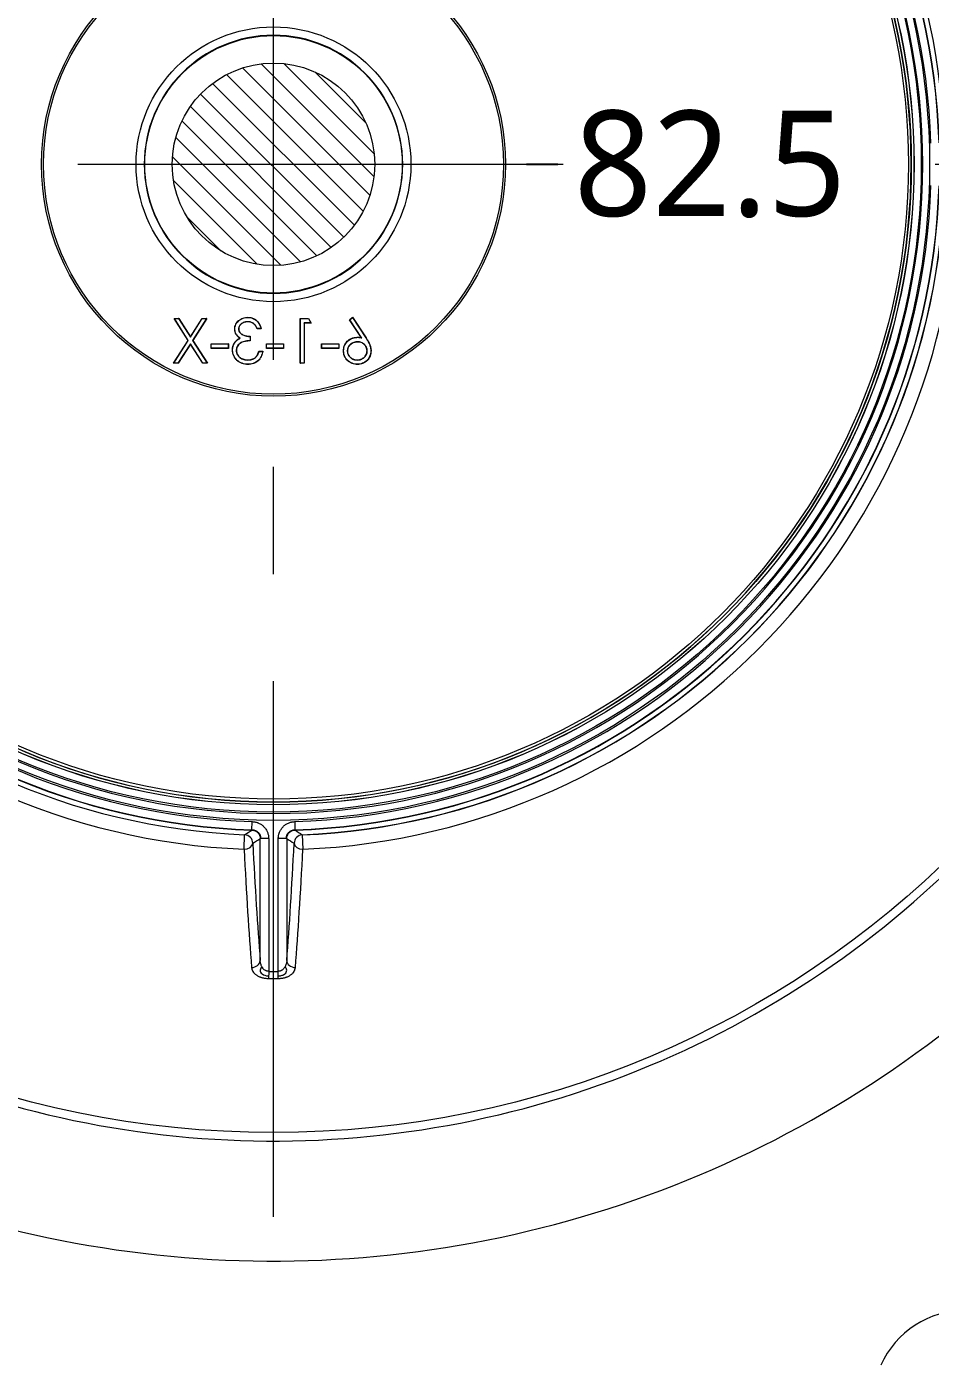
# Model space of a CAD drawing. Header units: millimetres. Extents: x 2234 to 3061, y 2092 to 2676.
# Drawn here: x 2720.1 to 2773.6, y 2404.3 to 2483.7 of the extents above; entities that cross this region are included whole.
import ezdxf

# ---------------------------------------------------------------- set-up
doc = ezdxf.new("R2010")
doc.units = ezdxf.units.MM
doc.linetypes.add('CENTER', pattern=[50.8, 31.75, -6.35, 6.35, -6.35])
for name, color, linetype, true_color in [('1', 7, 'Continuous', 0xffffff), ('20', 7, 'Continuous', 0xffffff), ('21', 7, 'Continuous', 0xffffff)]:
    doc.layers.add(name, color=color, linetype=linetype, true_color=true_color)
doc.layers.add('dim', color=82, linetype='Continuous', lineweight=9)
doc.layers.add('insert', color=85, linetype='Continuous', lineweight=20)
doc.styles.add('Capful-A', font='')
doc.styles.get('Capful-A').set_extended_font_data('Microsoft YaHei')
doc.dimstyles.new('Capful-A-2.5', dxfattribs={"dimscale": 2.5, "dimtxt": 2.5, "dimasz": 2.5, "dimexe": 1.5, "dimexo": 1, "dimgap": 1.5, "dimtad": 0, "dimdsep": 46, "dimtxsty": 'Capful-A', "dimcen": 0, "dimclrt": 2, "dimazin": 2, "dimtfac": 1, "dimtmove": 0, "dimatfit": 3, "dimfxl": 0, "dimtolj": 1, "dimtzin": 0, "dimarcsym": 0})

# ---------------------------------------------------------------- blocks, each defined once
blk = doc.blocks.new('insert_cir_12')
at = {"layer": 'insert'}
h = blk.add_hatch(dxfattribs=at)
h.set_pattern_fill('_ANSI31', color=123, scale=0.3, angle=90)
h.set_pattern_definition([(135, (-98, 77.5), (-0.673519, -0.673519), [])])
h.paths.add_polyline_path([(-6, 0, 1), (6, 0, 1)])
at = {"layer": 'insert', "color": 1, "linetype": 'CENTER', "ltscale": 0.24}
for p, q in [((0, -6.6), (0, 6.6)), ((-6.6, 0), (6.6, 0))]:
    blk.add_line(p, q, dxfattribs=at)
at = {"layer": 'insert'}
blk.add_circle((0, 0), 6, dxfattribs=at)
blk = doc.blocks.new('*D45')
at = {"layer": 'Defpoints', "color": 0, "transparency": 16777216}
for p in [(2734.695, 2492.814), (2734.695, 2489.132), (2636.695, 2393.007)]:
    blk.add_point(p, dxfattribs=at)
at = {"layer": 'dim', "color": 0, "lineweight": -2, "transparency": 16777216}
blk.add_line((2734.695, 2490.382), (2734.695, 2492.814), dxfattribs=at)
at = {"layer": 'dim', "color": 2, "transparency": 16777216, "insert": (2734.695, 2498.51), "char_height": 6.25, "attachment_point": 5, "rotation": 90, "style": 'Capful-A', "bg_fill": 3, "box_fill_scale": 1.1, "bg_fill_color": 256, "bg_fill_true_color": 13158600, "bg_fill_transparency": 0}
blk.add_mtext('\\A1;98', dxfattribs=at)
blk = doc.blocks.new('*D46')
at = {"layer": 'Defpoints', "color": 0, "transparency": 16777216}
for p in [(2748.441, 2475.507), (2636.695, 2393.007)]:
    blk.add_point(p, dxfattribs=at)
at = {"layer": 'dim', "color": 0, "lineweight": -2, "transparency": 16777216}
blk.add_line((2749.69, 2475.507), (2751.545, 2475.507), dxfattribs=at)
at = {"layer": 'dim', "color": 2, "transparency": 16777216, "insert": (2760.564, 2475.507), "char_height": 6.25, "attachment_point": 5, "style": 'Capful-A', "bg_fill": 3, "box_fill_scale": 1.1, "bg_fill_color": 256, "bg_fill_true_color": 13158600, "bg_fill_transparency": 0}
blk.add_mtext('\\A1;82.5', dxfattribs=at)
at = {"layer": 'Defpoints', "color": 0, "transparency": 16777216}
blk.add_point((2751.545, 2475.507), dxfattribs=at)

msp = doc.modelspace()

# ---------------------------------------------------------------- linework, layer by layer
at = {"layer": '1', "color": 1, "linetype": 'CENTER', "lineweight": 18}
for p, q in [((2734.695, 2413.124), (2734.695, 2537.891)), ((2672.312, 2475.507), (2797.079, 2475.507))]:
    msp.add_line(p, q, dxfattribs=at)
at = {"layer": '1', "color": 2, "linetype": 'Continuous', "lineweight": 18}
msp.add_circle((2734.695, 2475.507), 6, dxfattribs=at)
at = {"layer": '20', "color": 7, "linetype": 'Continuous', "lineweight": 18}
for centre, radius, start, end in [((2734.695, 2475.507), 65, 240.77582, 333.29126), ((2775.716, 2402.1), 5.5, 90, 156.0381)]:
    msp.add_arc(centre, radius, start, end, dxfattribs=at)
at = {"layer": '21', "color": 7, "linetype": 'Continuous', "lineweight": 18}
for p, q in [((2728.802, 2466.373), (2728.822, 2466.363)), ((2729.636, 2465.071), (2728.802, 2466.373)), ((2728.802, 2466.373), (2729.078, 2466.373)), ((2728.822, 2466.363), (2729.072, 2466.363)), ((2729.649, 2465.071), (2728.822, 2466.363)), ((2729.078, 2466.373), (2729.072, 2466.363)), ((2729.072, 2466.363), (2729.774, 2465.266)), ((2729.078, 2466.373), (2729.774, 2465.286)), ((2729.774, 2465.286), (2730.47, 2466.373)), ((2729.774, 2465.266), (2730.476, 2466.363)), ((2730.726, 2466.363), (2729.899, 2465.071)), ((2730.746, 2466.373), (2729.911, 2465.071)), ((2730.47, 2466.373), (2730.476, 2466.363)), ((2730.47, 2466.373), (2730.746, 2466.373)), ((2730.476, 2466.363), (2730.726, 2466.363)), ((2730.746, 2466.373), (2730.726, 2466.363)), ((2733.176, 2466.442), (2733.176, 2466.431)), ((2736.285, 2466.373), (2736.296, 2466.363)), ((2736.285, 2463.714), (2736.285, 2466.373)), ((2736.285, 2466.373), (2736.777, 2466.373)), ((2736.296, 2466.363), (2736.771, 2466.363)), ((2736.296, 2463.725), (2736.296, 2466.363)), ((2736.777, 2466.373), (2736.771, 2466.363)), ((2736.771, 2466.363), (2736.915, 2466.111)), ((2736.777, 2466.373), (2736.933, 2466.101)), ((2739.204, 2466.297), (2739.388, 2466.442)), ((2739.204, 2466.297), (2739.218, 2466.295)), ((2739.906, 2465.223), (2739.204, 2466.297)), ((2739.218, 2466.295), (2739.385, 2466.426)), ((2739.928, 2465.209), (2739.218, 2466.295)), ((2739.388, 2466.442), (2739.385, 2466.426)), ((2739.385, 2466.426), (2740.172, 2465.222)), ((2739.388, 2466.442), (2740.181, 2465.228)), ((2732.399, 2465.751), (2732.409, 2465.751)), ((2732.638, 2465.752), (2732.627, 2465.752)), ((2733.172, 2466.169), (2733.172, 2466.179)), ((2733.728, 2465.76), (2733.735, 2465.77)), ((2733.967, 2465.76), (2733.728, 2465.76)), ((2733.954, 2465.77), (2733.735, 2465.77)), ((2733.967, 2465.76), (2733.954, 2465.77)), ((2736.915, 2466.111), (2736.513, 2466.111)), ((2736.524, 2466.101), (2736.513, 2466.111)), ((2736.513, 2466.111), (2736.513, 2463.725)), ((2736.933, 2466.101), (2736.524, 2466.101)), ((2736.524, 2466.101), (2736.524, 2463.714)), ((2736.933, 2466.101), (2736.915, 2466.111)), ((2728.768, 2463.714), (2729.636, 2465.071)), ((2728.788, 2463.725), (2729.649, 2465.071)), ((2729.774, 2464.875), (2729.038, 2463.725)), ((2729.774, 2464.855), (2729.044, 2463.714)), ((2729.636, 2465.071), (2729.649, 2465.071)), ((2729.774, 2465.286), (2729.774, 2465.266)), ((2730.51, 2463.725), (2729.774, 2464.875)), ((2729.774, 2464.855), (2729.774, 2464.875)), ((2730.504, 2463.714), (2729.774, 2464.855)), ((2729.911, 2465.071), (2729.899, 2465.071)), ((2729.899, 2465.071), (2730.76, 2463.725)), ((2729.911, 2465.071), (2730.78, 2463.714)), ((2731.001, 2464.873), (2731.012, 2464.863)), ((2731.001, 2464.601), (2731.001, 2464.873)), ((2731.001, 2464.873), (2732.024, 2464.873)), ((2731.012, 2464.611), (2731.012, 2464.863)), ((2731.012, 2464.863), (2732.013, 2464.863)), ((2732.024, 2464.873), (2732.013, 2464.863)), ((2732.013, 2464.863), (2732.013, 2464.611)), ((2732.024, 2464.873), (2732.024, 2464.601)), ((2732.709, 2465.204), (2732.73, 2465.202)), ((2733.319, 2465.317), (2733.309, 2465.306)), ((2733.309, 2465.306), (2733.309, 2465.054)), ((2733.319, 2465.044), (2733.309, 2465.054)), ((2733.319, 2465.317), (2733.319, 2465.044)), ((2734.274, 2464.873), (2734.284, 2464.863)), ((2734.274, 2464.601), (2734.274, 2464.873)), ((2734.274, 2464.873), (2735.297, 2464.873)), ((2734.284, 2464.611), (2734.284, 2464.863)), ((2734.284, 2464.863), (2735.286, 2464.863)), ((2735.297, 2464.873), (2735.286, 2464.863)), ((2735.286, 2464.863), (2735.286, 2464.611)), ((2735.297, 2464.873), (2735.297, 2464.601)), ((2737.547, 2464.873), (2737.557, 2464.863)), ((2737.547, 2464.601), (2737.547, 2464.873)), ((2737.547, 2464.873), (2738.569, 2464.873)), ((2737.557, 2464.863), (2738.559, 2464.863)), ((2737.557, 2464.611), (2737.557, 2464.863)), ((2738.569, 2464.873), (2738.559, 2464.863)), ((2738.559, 2464.863), (2738.559, 2464.611)), ((2738.569, 2464.873), (2738.569, 2464.601)), ((2739.681, 2464.976), (2739.681, 2464.986)), ((2740.181, 2465.228), (2740.172, 2465.222)), ((2731.001, 2464.601), (2731.012, 2464.611)), ((2732.024, 2464.601), (2731.001, 2464.601)), ((2732.013, 2464.611), (2731.012, 2464.611)), ((2732.024, 2464.601), (2732.013, 2464.611)), ((2732.501, 2464.481), (2732.491, 2464.482)), ((2733.178, 2463.919), (2733.178, 2463.908)), ((2733.622, 2464.063), (2733.629, 2464.055)), ((2733.831, 2464.43), (2733.839, 2464.42)), ((2733.831, 2464.43), (2734.069, 2464.43)), ((2733.839, 2464.42), (2734.057, 2464.42)), ((2734.069, 2464.43), (2734.057, 2464.42)), ((2734.274, 2464.601), (2734.284, 2464.611)), ((2735.297, 2464.601), (2734.274, 2464.601)), ((2735.286, 2464.611), (2734.284, 2464.611)), ((2735.297, 2464.601), (2735.286, 2464.611)), ((2737.547, 2464.601), (2737.557, 2464.611)), ((2738.569, 2464.601), (2737.547, 2464.601)), ((2738.559, 2464.611), (2737.557, 2464.611)), ((2738.569, 2464.601), (2738.559, 2464.611)), ((2738.842, 2464.461), (2738.853, 2464.461)), ((2739.081, 2464.446), (2739.07, 2464.446)), ((2739.66, 2463.919), (2739.66, 2463.908)), ((2740.24, 2464.446), (2740.25, 2464.446)), ((2740.478, 2464.456), (2740.468, 2464.456)), ((2728.768, 2463.714), (2728.788, 2463.725)), ((2729.044, 2463.714), (2728.768, 2463.714)), ((2729.038, 2463.725), (2728.788, 2463.725)), ((2729.044, 2463.714), (2729.038, 2463.725)), ((2730.504, 2463.714), (2730.51, 2463.725)), ((2730.78, 2463.714), (2730.504, 2463.714)), ((2730.76, 2463.725), (2730.51, 2463.725)), ((2730.78, 2463.714), (2730.76, 2463.725)), ((2733.183, 2463.646), (2733.183, 2463.657)), ((2736.285, 2463.714), (2736.296, 2463.725)), ((2736.524, 2463.714), (2736.285, 2463.714)), ((2736.513, 2463.725), (2736.296, 2463.725)), ((2736.524, 2463.714), (2736.513, 2463.725)), ((2739.673, 2463.646), (2739.673, 2463.657)), ((2733.422, 2436.049), (2733.439, 2436.551)), ((2735.952, 2436.551), (2735.968, 2436.049)), ((2732.95, 2434.915), (2732.987, 2435.772)), ((2734.411, 2435.548), (2733.909, 2435.548)), ((2733.909, 2428.321), (2733.909, 2435.548)), ((2734.411, 2435.548), (2734.411, 2427.678)), ((2735.482, 2435.548), (2734.98, 2435.548)), ((2734.98, 2427.678), (2734.98, 2435.548)), ((2735.482, 2435.548), (2735.482, 2428.321)), ((2736.404, 2435.772), (2736.441, 2434.915)), ((2734.411, 2427.678), (2734.408, 2427.255)), ((2734.982, 2427.255), (2734.98, 2427.678))]:
    msp.add_line(p, q, dxfattribs=at)
for radius in [57.383, 57.383, 38.88, 38.389, 37.96, 37.955, 37.954, 37.795, 37.623, 13.746, 13.746, 13.625, 8.142, 7.64, 7.629]:
    msp.add_circle((2734.695, 2475.507), radius, dxfattribs=at)
for radius, start, end in [(40.63, 92.4619, 177.5381), (40.63, 2.4619, 87.5381), (39.772, 92.4619, 177.5381), (39.478, 91.84776, 178.15224), (39.461, 91.84776, 178.15224), (39.478, 1.84776, 88.15224), (39.461, 1.84776, 88.15224), (39.772, 2.4619, 87.5381), (38.976, 91.84776, 178.15224), (38.476, 0, 359.99437), (38.976, 1.84776, 88.15224), (37.789, 180, 179.99437), (7.649, 0.00563, 0), (39.478, 181.84776, 268.15224), (39.461, 181.84776, 268.15224), (38.976, 181.84776, 268.15224), (38.976, 271.84776, 358.15224), (39.461, 271.84776, 358.15224), (39.478, 271.84776, 358.15224), (40.63, 182.4619, 267.5381), (39.772, 182.4619, 267.5381), (39.772, 272.4619, 357.5381), (39.784, 272.4619, 357.5381), (40.63, 272.4619, 357.5381), (57.886, 241.31161, 339.24985), (65, 240.77582, 333.29126), (47.83, 269.6591, 270.3409), (48.253, 269.6591, 270.3409), (48.253, 269.6591, 270.3409)]:
    msp.add_arc((2734.695, 2475.507), radius, start, end, dxfattribs=at)
for centre, major_axis, ratio, start_param, end_param in [((2739.618, 2463.598), (0.161, 1.642), 0.998625, 6.204989, 6.372999), ((2739.617, 2463.588), (0.161, 1.642), 0.998625, 6.190901, 6.372372), ((2739.686, 2464.291), (-1.462, 1.205), 0.465259, 4.922963, 4.937342), ((2732.965, 2435.27), (0.266, -0.426), 0.998098, 1.013808, 2.539893), ((2688.313, 2475.507), (-70.362, 0), 0.745659, 2.267565, 2.27578), ((2781.078, 2475.508), (70.363, 0.001), 0.74566, 4.007392, 4.015607), ((2736.425, 2435.27), (0.266, 0.426), 0.998098, 0.6017, 2.127785), ((2732.965, 2435.27), (0.502, 0.026), 0.706413, 4.644968, 6.209176), ((2735.073, 2475.507), (0, -57.384), 0.052336, 5.498176, 5.69069), ((2735.571, 2475.507), (0, 56.882), 0.052336, 2.356584, 2.549097), ((2733.819, 2475.507), (0, -56.882), 0.052336, 0.592496, 0.785009), ((2736.425, 2435.27), (0.502, -0.026), 0.706413, 3.215602, 4.77981), ((2734.318, 2475.507), (0, 57.384), 0.052336, 3.734088, 3.926602), ((2733.407, 2428.321), (0.501, 0.039), 0.828413, 4.625403, 6.189611), ((2735.983, 2428.321), (0.501, -0.039), 0.828413, 3.235167, 4.799375)]:
    msp.add_ellipse(centre, major_axis=major_axis, ratio=ratio, start_param=start_param, end_param=end_param, dxfattribs=at)
for points, knots in [([(2732.399, 2465.751), (2732.401, 2465.799), (2732.404, 2465.847), (2732.427, 2465.94), (2732.444, 2465.986), (2732.508, 2466.115), (2732.569, 2466.192), (2732.716, 2466.316), (2732.802, 2466.362), (2732.938, 2466.41), (2732.985, 2466.422), (2733.079, 2466.438), (2733.128, 2466.44), (2733.176, 2466.442)], [0, 0, 0, 0, 0.125, 0.125, 0.25, 0.25, 0.5, 0.5, 0.75, 0.75, 0.875, 0.875, 1, 1, 1, 1]), ([(2732.409, 2465.751), (2732.412, 2465.799), (2732.415, 2465.845), (2732.437, 2465.937), (2732.454, 2465.982), (2732.517, 2466.109), (2732.577, 2466.185), (2732.722, 2466.307), (2732.807, 2466.353), (2732.941, 2466.4), (2732.987, 2466.412), (2733.08, 2466.428), (2733.128, 2466.43), (2733.176, 2466.431)], [0, 0, 0, 0, 0.12473, 0.12473, 0.249801, 0.249801, 0.499941, 0.499941, 0.750082, 0.750082, 0.875152, 0.875152, 1, 1, 1, 1]), ([(2733.176, 2466.442), (2733.223, 2466.441), (2733.271, 2466.438), (2733.341, 2466.426), (2733.365, 2466.421), (2733.411, 2466.409), (2733.434, 2466.402), (2733.501, 2466.378), (2733.543, 2466.357), (2733.594, 2466.326), (2733.604, 2466.32), (2733.624, 2466.307), (2733.634, 2466.3), (2733.662, 2466.279), (2733.681, 2466.264), (2733.734, 2466.217), (2733.766, 2466.182), (2733.802, 2466.134), (2733.809, 2466.125), (2733.823, 2466.105), (2733.83, 2466.095), (2733.849, 2466.065), (2733.861, 2466.045), (2733.894, 2465.983), (2733.912, 2465.94), (2733.944, 2465.852), (2733.956, 2465.806), (2733.967, 2465.76)], [0, 0, 0, 0, 0.125, 0.125, 0.1875, 0.1875, 0.25, 0.25, 0.375, 0.375, 0.40625, 0.40625, 0.4375, 0.4375, 0.5, 0.5, 0.625, 0.625, 0.65625, 0.65625, 0.6875, 0.6875, 0.75, 0.75, 0.875, 0.875, 1, 1, 1, 1]), ([(2733.176, 2466.431), (2733.223, 2466.43), (2733.269, 2466.428), (2733.361, 2466.412), (2733.407, 2466.401), (2733.539, 2466.353), (2733.62, 2466.303), (2733.76, 2466.18), (2733.817, 2466.104), (2733.883, 2465.98), (2733.902, 2465.937), (2733.932, 2465.853), (2733.943, 2465.812), (2733.954, 2465.77)], [0, 0, 0, 0, 0.126289, 0.126289, 0.252807, 0.252807, 0.505842, 0.505842, 0.758878, 0.758878, 0.885396, 0.885396, 1, 1, 1, 1]), ([(2732.709, 2465.204), (2732.664, 2465.235), (2732.62, 2465.267), (2732.542, 2465.345), (2732.508, 2465.388), (2732.452, 2465.483), (2732.432, 2465.534), (2732.411, 2465.614), (2732.406, 2465.641), (2732.401, 2465.696), (2732.4, 2465.723), (2732.399, 2465.751)], [0, 0, 0, 0, 0.25, 0.25, 0.5, 0.5, 0.75, 0.75, 0.875, 0.875, 1, 1, 1, 1]), ([(2732.73, 2465.202), (2732.725, 2465.206), (2732.72, 2465.209), (2732.67, 2465.243), (2732.627, 2465.275), (2732.55, 2465.352), (2732.516, 2465.394), (2732.462, 2465.487), (2732.441, 2465.538), (2732.422, 2465.616), (2732.417, 2465.643), (2732.411, 2465.696), (2732.41, 2465.723), (2732.409, 2465.751)], [0, 0, 0, 0, 0.026815, 0.026815, 0.270257, 0.270257, 0.513699, 0.513699, 0.75714, 0.75714, 0.878861, 0.878861, 1, 1, 1, 1]), ([(2733.172, 2466.179), (2733.172, 2466.179), (2733.172, 2466.179), (2733.141, 2466.179), (2733.109, 2466.178), (2733.046, 2466.17), (2733.014, 2466.164), (2732.922, 2466.139), (2732.862, 2466.112), (2732.759, 2466.037), (2732.712, 2465.992), (2732.661, 2465.909), (2732.649, 2465.879), (2732.636, 2465.832), (2732.632, 2465.816), (2732.628, 2465.784), (2732.627, 2465.768), (2732.627, 2465.752), (2732.627, 2465.752), (2732.627, 2465.752)], [0, 0, 0, 0, 0.000407, 0.000407, 0.125291, 0.125291, 0.250176, 0.250176, 0.499946, 0.499946, 0.749716, 0.749716, 0.874601, 0.874601, 0.937043, 0.937043, 0.999485, 0.999485, 1, 1, 1, 1]), ([(2732.627, 2465.752), (2732.627, 2465.752), (2732.627, 2465.751), (2732.628, 2465.733), (2732.629, 2465.714), (2732.635, 2465.675), (2732.64, 2465.657), (2732.659, 2465.602), (2732.678, 2465.568), (2732.747, 2465.476), (2732.812, 2465.432), (2732.949, 2465.366), (2733.021, 2465.342), (2733.132, 2465.321), (2733.169, 2465.315), (2733.241, 2465.308), (2733.275, 2465.307), (2733.309, 2465.306)], [0, 0, 0, 0, 0.000436, 0.000436, 0.063639, 0.063639, 0.126843, 0.126843, 0.25325, 0.25325, 0.506065, 0.506065, 0.758879, 0.758879, 0.885286, 0.885286, 1, 1, 1, 1]), ([(2733.172, 2466.169), (2733.141, 2466.168), (2733.11, 2466.167), (2733.047, 2466.159), (2733.016, 2466.154), (2732.926, 2466.129), (2732.867, 2466.103), (2732.766, 2466.029), (2732.72, 2465.984), (2732.671, 2465.904), (2732.659, 2465.875), (2732.646, 2465.83), (2732.642, 2465.814), (2732.638, 2465.783), (2732.638, 2465.768), (2732.638, 2465.752)], [0, 0, 0, 0, 0.125, 0.125, 0.25, 0.25, 0.5, 0.5, 0.75, 0.75, 0.875, 0.875, 0.9375, 0.9375, 1, 1, 1, 1]), ([(2732.638, 2465.752), (2732.639, 2465.733), (2732.639, 2465.714), (2732.645, 2465.678), (2732.65, 2465.659), (2732.668, 2465.607), (2732.687, 2465.574), (2732.754, 2465.484), (2732.818, 2465.441), (2732.952, 2465.376), (2733.024, 2465.353), (2733.134, 2465.331), (2733.171, 2465.325), (2733.245, 2465.318), (2733.282, 2465.317), (2733.319, 2465.317)], [0, 0, 0, 0, 0.0625, 0.0625, 0.125, 0.125, 0.25, 0.25, 0.5, 0.5, 0.75, 0.75, 0.875, 0.875, 1, 1, 1, 1]), ([(2733.735, 2465.77), (2733.711, 2465.825), (2733.685, 2465.879), (2733.633, 2465.955), (2733.615, 2465.98), (2733.573, 2466.027), (2733.55, 2466.049), (2733.476, 2466.107), (2733.418, 2466.135), (2733.328, 2466.162), (2733.297, 2466.169), (2733.235, 2466.177), (2733.204, 2466.178), (2733.173, 2466.179), (2733.173, 2466.179), (2733.172, 2466.179)], [0, 0, 0, 0, 0.242875, 0.242875, 0.368993, 0.368993, 0.495111, 0.495111, 0.747347, 0.747347, 0.873465, 0.873465, 0.999583, 0.999583, 1, 1, 1, 1]), ([(2733.728, 2465.76), (2733.704, 2465.816), (2733.677, 2465.872), (2733.625, 2465.948), (2733.607, 2465.974), (2733.566, 2466.019), (2733.543, 2466.041), (2733.47, 2466.098), (2733.414, 2466.125), (2733.325, 2466.152), (2733.295, 2466.159), (2733.234, 2466.167), (2733.203, 2466.168), (2733.172, 2466.169)], [0, 0, 0, 0, 0.25, 0.25, 0.375, 0.375, 0.5, 0.5, 0.75, 0.75, 0.875, 0.875, 1, 1, 1, 1]), ([(2732.264, 2464.479), (2732.261, 2464.525), (2732.264, 2464.571), (2732.273, 2464.639), (2732.277, 2464.661), (2732.285, 2464.694), (2732.287, 2464.706), (2732.294, 2464.728), (2732.297, 2464.739), (2732.315, 2464.793), (2732.333, 2464.835), (2732.366, 2464.895), (2732.378, 2464.915), (2732.403, 2464.953), (2732.417, 2464.972), (2732.432, 2464.99)], [0, 0, 0, 0, 0.25, 0.25, 0.375, 0.375, 0.4375, 0.4375, 0.5, 0.5, 0.75, 0.75, 0.875, 0.875, 1, 1, 1, 1]), ([(2732.275, 2464.469), (2732.272, 2464.516), (2732.274, 2464.562), (2732.283, 2464.631), (2732.287, 2464.654), (2732.295, 2464.688), (2732.297, 2464.699), (2732.304, 2464.722), (2732.307, 2464.733), (2732.325, 2464.788), (2732.343, 2464.831), (2732.377, 2464.892), (2732.389, 2464.912), (2732.415, 2464.95), (2732.429, 2464.969), (2732.443, 2464.987)], [0, 0, 0, 0, 0.25, 0.25, 0.375, 0.375, 0.4375, 0.4375, 0.5, 0.5, 0.75, 0.75, 0.875, 0.875, 1, 1, 1, 1]), ([(2732.432, 2464.99), (2732.448, 2465.009), (2732.464, 2465.029), (2732.503, 2465.069), (2732.526, 2465.09), (2732.575, 2465.128), (2732.6, 2465.146), (2732.654, 2465.177), (2732.682, 2465.19), (2732.709, 2465.204)], [0, 0, 0, 0, 0.215344, 0.215344, 0.476896, 0.476896, 0.738448, 0.738448, 1, 1, 1, 1]), ([(2732.432, 2464.99), (2732.432, 2464.989), (2732.433, 2464.989), (2732.435, 2464.989), (2732.436, 2464.989), (2732.439, 2464.988), (2732.44, 2464.988), (2732.442, 2464.988), (2732.442, 2464.987), (2732.443, 2464.987), (2732.443, 2464.987), (2732.443, 2464.987)], [0, 0, 0, 0, 0.186779, 0.186779, 0.501647, 0.501647, 0.816524, 0.816524, 0.973967, 0.973967, 1, 1, 1, 1]), ([(2732.443, 2464.987), (2732.458, 2465.005), (2732.473, 2465.023), (2732.51, 2465.062), (2732.533, 2465.082), (2732.581, 2465.12), (2732.606, 2465.137), (2732.659, 2465.167), (2732.686, 2465.181), (2732.72, 2465.197), (2732.725, 2465.199), (2732.73, 2465.202)], [0, 0, 0, 0, 0.192488, 0.192488, 0.445194, 0.445194, 0.697899, 0.697899, 0.950605, 0.950605, 1, 1, 1, 1]), ([(2733.309, 2465.054), (2733.22, 2465.049), (2733.13, 2465.042), (2732.996, 2465.019), (2732.95, 2465.01), (2732.86, 2464.982), (2732.816, 2464.964), (2732.734, 2464.918), (2732.695, 2464.891), (2732.627, 2464.825), (2732.597, 2464.789), (2732.546, 2464.71), (2732.525, 2464.667), (2732.504, 2464.599), (2732.499, 2464.575), (2732.493, 2464.528), (2732.492, 2464.505), (2732.491, 2464.482), (2732.491, 2464.482), (2732.491, 2464.482)], [0, 0, 0, 0, 0.243136, 0.243136, 0.369226, 0.369226, 0.495315, 0.495315, 0.621404, 0.621404, 0.747494, 0.747494, 0.873583, 0.873583, 0.936628, 0.936628, 0.999672, 0.999672, 1, 1, 1, 1]), ([(2733.319, 2465.044), (2733.227, 2465.039), (2733.135, 2465.032), (2732.998, 2465.008), (2732.952, 2464.999), (2732.864, 2464.973), (2732.821, 2464.954), (2732.74, 2464.909), (2732.702, 2464.882), (2732.635, 2464.818), (2732.605, 2464.782), (2732.555, 2464.705), (2732.535, 2464.663), (2732.515, 2464.596), (2732.509, 2464.574), (2732.503, 2464.528), (2732.502, 2464.505), (2732.501, 2464.481)], [0, 0, 0, 0, 0.25, 0.25, 0.375, 0.375, 0.5, 0.5, 0.625, 0.625, 0.75, 0.75, 0.875, 0.875, 0.9375, 0.9375, 1, 1, 1, 1]), ([(2738.842, 2464.461), (2738.843, 2464.512), (2738.846, 2464.564), (2738.865, 2464.666), (2738.879, 2464.716), (2738.937, 2464.86), (2738.997, 2464.947), (2739.108, 2465.057), (2739.147, 2465.09), (2739.233, 2465.148), (2739.279, 2465.172), (2739.375, 2465.211), (2739.425, 2465.226), (2739.527, 2465.244), (2739.579, 2465.247), (2739.631, 2465.248)], [0, 0, 0, 0, 0.125, 0.125, 0.25, 0.25, 0.5, 0.5, 0.625, 0.625, 0.75, 0.75, 0.875, 0.875, 1, 1, 1, 1]), ([(2738.853, 2464.461), (2738.854, 2464.512), (2738.857, 2464.563), (2738.875, 2464.664), (2738.889, 2464.713), (2738.946, 2464.855), (2739.006, 2464.941), (2739.115, 2465.049), (2739.154, 2465.082), (2739.238, 2465.139), (2739.284, 2465.163), (2739.379, 2465.201), (2739.428, 2465.215), (2739.529, 2465.234), (2739.579, 2465.237), (2739.631, 2465.238)], [0, 0, 0, 0, 0.124819, 0.124819, 0.249877, 0.249877, 0.499992, 0.499992, 0.62505, 0.62505, 0.750108, 0.750108, 0.875166, 0.875166, 1, 1, 1, 1]), ([(2739.681, 2464.986), (2739.681, 2464.986), (2739.681, 2464.986), (2739.644, 2464.985), (2739.606, 2464.984), (2739.531, 2464.972), (2739.495, 2464.963), (2739.387, 2464.928), (2739.321, 2464.889), (2739.205, 2464.792), (2739.155, 2464.734), (2739.103, 2464.632), (2739.091, 2464.596), (2739.078, 2464.54), (2739.075, 2464.522), (2739.071, 2464.484), (2739.071, 2464.465), (2739.07, 2464.446), (2739.07, 2464.446), (2739.07, 2464.446)], [0, 0, 0, 0, 0.000346, 0.000346, 0.125266, 0.125266, 0.250186, 0.250186, 0.500026, 0.500026, 0.749867, 0.749867, 0.874787, 0.874787, 0.937247, 0.937247, 0.999707, 0.999707, 1, 1, 1, 1]), ([(2739.681, 2464.976), (2739.644, 2464.975), (2739.607, 2464.973), (2739.533, 2464.962), (2739.497, 2464.953), (2739.392, 2464.918), (2739.327, 2464.88), (2739.213, 2464.785), (2739.163, 2464.727), (2739.113, 2464.628), (2739.101, 2464.593), (2739.089, 2464.538), (2739.085, 2464.52), (2739.082, 2464.483), (2739.081, 2464.465), (2739.081, 2464.446)], [0, 0, 0, 0, 0.125, 0.125, 0.25, 0.25, 0.5, 0.5, 0.75, 0.75, 0.875, 0.875, 0.9375, 0.9375, 1, 1, 1, 1]), ([(2740.25, 2464.446), (2740.25, 2464.446), (2740.25, 2464.446), (2740.249, 2464.482), (2740.247, 2464.519), (2740.233, 2464.591), (2740.223, 2464.627), (2740.179, 2464.728), (2740.135, 2464.788), (2740.029, 2464.888), (2739.965, 2464.929), (2739.861, 2464.964), (2739.826, 2464.973), (2739.754, 2464.984), (2739.717, 2464.985), (2739.681, 2464.986), (2739.681, 2464.986), (2739.681, 2464.986)], [0, 0, 0, 0, 0.000359, 0.000359, 0.12527, 0.12527, 0.25018, 0.25018, 0.500001, 0.500001, 0.749822, 0.749822, 0.874732, 0.874732, 0.999643, 0.999643, 1, 1, 1, 1]), ([(2740.24, 2464.446), (2740.239, 2464.482), (2740.237, 2464.518), (2740.223, 2464.589), (2740.213, 2464.623), (2740.17, 2464.722), (2740.127, 2464.781), (2740.023, 2464.88), (2739.961, 2464.919), (2739.859, 2464.954), (2739.824, 2464.963), (2739.753, 2464.973), (2739.717, 2464.975), (2739.681, 2464.976)], [0, 0, 0, 0, 0.125, 0.125, 0.25, 0.25, 0.5, 0.5, 0.75, 0.75, 0.875, 0.875, 1, 1, 1, 1]), ([(2740.172, 2465.222), (2740.211, 2465.164), (2740.248, 2465.105), (2740.3, 2465.014), (2740.317, 2464.984), (2740.348, 2464.922), (2740.364, 2464.891), (2740.404, 2464.795), (2740.427, 2464.729), (2740.451, 2464.628), (2740.457, 2464.594), (2740.465, 2464.525), (2740.467, 2464.491), (2740.468, 2464.456)], [0, 0, 0, 0, 0.250113, 0.250113, 0.37517, 0.37517, 0.500226, 0.500226, 0.750339, 0.750339, 0.875396, 0.875396, 1, 1, 1, 1]), ([(2740.181, 2465.228), (2740.219, 2465.17), (2740.257, 2465.111), (2740.309, 2465.02), (2740.326, 2464.989), (2740.358, 2464.926), (2740.374, 2464.895), (2740.414, 2464.798), (2740.437, 2464.732), (2740.461, 2464.63), (2740.468, 2464.595), (2740.476, 2464.526), (2740.477, 2464.491), (2740.478, 2464.456)], [0, 0, 0, 0, 0.25, 0.25, 0.375, 0.375, 0.5, 0.5, 0.75, 0.75, 0.875, 0.875, 1, 1, 1, 1]), ([(2732.264, 2464.479), (2732.265, 2464.478), (2732.267, 2464.477), (2732.271, 2464.475), (2732.273, 2464.471), (2732.275, 2464.469)], [0, 0, 0, 0, 0.499659, 0.499659, 1, 1, 1, 1]), ([(2733.183, 2463.646), (2733.124, 2463.648), (2733.066, 2463.65), (2732.95, 2463.669), (2732.893, 2463.684), (2732.728, 2463.742), (2732.626, 2463.802), (2732.453, 2463.96), (2732.385, 2464.058), (2732.313, 2464.218), (2732.294, 2464.273), (2732.27, 2464.379), (2732.266, 2464.429), (2732.264, 2464.479)], [0, 0, 0, 0, 0.127293, 0.127293, 0.254585, 0.254585, 0.50917, 0.50917, 0.763755, 0.763755, 0.891048, 0.891048, 1, 1, 1, 1]), ([(2733.183, 2463.657), (2733.124, 2463.658), (2733.067, 2463.661), (2732.953, 2463.679), (2732.896, 2463.694), (2732.733, 2463.751), (2732.632, 2463.811), (2732.462, 2463.967), (2732.394, 2464.064), (2732.322, 2464.221), (2732.304, 2464.276), (2732.281, 2464.378), (2732.277, 2464.423), (2732.275, 2464.469)], [0, 0, 0, 0, 0.128057, 0.128057, 0.256314, 0.256314, 0.512829, 0.512829, 0.769344, 0.769344, 0.897601, 0.897601, 1, 1, 1, 1]), ([(2732.491, 2464.482), (2732.491, 2464.481), (2732.491, 2464.481), (2732.491, 2464.461), (2732.492, 2464.44), (2732.497, 2464.398), (2732.501, 2464.378), (2732.516, 2464.317), (2732.531, 2464.278), (2732.59, 2464.167), (2732.647, 2464.104), (2732.777, 2464.001), (2732.853, 2463.963), (2732.973, 2463.929), (2733.014, 2463.921), (2733.096, 2463.911), (2733.137, 2463.909), (2733.178, 2463.908), (2733.178, 2463.908), (2733.178, 2463.908)], [0, 0, 0, 0, 0.000369, 0.000369, 0.062834, 0.062834, 0.1253, 0.1253, 0.250231, 0.250231, 0.500093, 0.500093, 0.749956, 0.749956, 0.874887, 0.874887, 0.999818, 0.999818, 1, 1, 1, 1]), ([(2732.501, 2464.481), (2732.502, 2464.461), (2732.502, 2464.44), (2732.507, 2464.4), (2732.511, 2464.38), (2732.526, 2464.32), (2732.54, 2464.282), (2732.598, 2464.174), (2732.654, 2464.111), (2732.783, 2464.01), (2732.857, 2463.973), (2732.975, 2463.939), (2733.015, 2463.932), (2733.096, 2463.921), (2733.137, 2463.92), (2733.178, 2463.919)], [0, 0, 0, 0, 0.0625, 0.0625, 0.125, 0.125, 0.25, 0.25, 0.5, 0.5, 0.75, 0.75, 0.875, 0.875, 1, 1, 1, 1]), ([(2733.178, 2463.919), (2733.218, 2463.92), (2733.258, 2463.921), (2733.336, 2463.932), (2733.375, 2463.94), (2733.451, 2463.963), (2733.488, 2463.978), (2733.558, 2464.016), (2733.591, 2464.038), (2733.622, 2464.063)], [0, 0, 0, 0, 0.25, 0.25, 0.5, 0.5, 0.75, 0.75, 1, 1, 1, 1]), ([(2733.178, 2463.908), (2733.178, 2463.908), (2733.178, 2463.908), (2733.218, 2463.909), (2733.259, 2463.911), (2733.338, 2463.922), (2733.378, 2463.93), (2733.455, 2463.953), (2733.493, 2463.968), (2733.564, 2464.007), (2733.597, 2464.03), (2733.629, 2464.054), (2733.629, 2464.055), (2733.629, 2464.055)], [0, 0, 0, 0, 0.000374, 0.000374, 0.250107, 0.250107, 0.49984, 0.49984, 0.749573, 0.749573, 0.999306, 0.999306, 1, 1, 1, 1]), ([(2734.069, 2464.43), (2734.059, 2464.377), (2734.047, 2464.324), (2734.015, 2464.22), (2733.996, 2464.17), (2733.925, 2464.023), (2733.862, 2463.933), (2733.701, 2463.787), (2733.605, 2463.731), (2733.451, 2463.679), (2733.398, 2463.666), (2733.291, 2463.65), (2733.237, 2463.647), (2733.183, 2463.646)], [0, 0, 0, 0, 0.125, 0.125, 0.25, 0.25, 0.5, 0.5, 0.75, 0.75, 0.875, 0.875, 1, 1, 1, 1]), ([(2734.057, 2464.42), (2734.047, 2464.371), (2734.036, 2464.323), (2734.005, 2464.224), (2733.986, 2464.174), (2733.916, 2464.029), (2733.854, 2463.939), (2733.695, 2463.796), (2733.601, 2463.741), (2733.448, 2463.689), (2733.396, 2463.676), (2733.29, 2463.66), (2733.237, 2463.658), (2733.183, 2463.657)], [0, 0, 0, 0, 0.116307, 0.116307, 0.24258, 0.24258, 0.495124, 0.495124, 0.747668, 0.747668, 0.873941, 0.873941, 1, 1, 1, 1]), ([(2733.622, 2464.063), (2733.636, 2464.075), (2733.649, 2464.086), (2733.674, 2464.112), (2733.685, 2464.126), (2733.718, 2464.169), (2733.736, 2464.199), (2733.77, 2464.263), (2733.785, 2464.295), (2733.81, 2464.362), (2733.82, 2464.396), (2733.831, 2464.43)], [0, 0, 0, 0, 0.125, 0.125, 0.25, 0.25, 0.5, 0.5, 0.75, 0.75, 1, 1, 1, 1]), ([(2733.629, 2464.055), (2733.629, 2464.055), (2733.629, 2464.055), (2733.643, 2464.067), (2733.657, 2464.079), (2733.682, 2464.106), (2733.693, 2464.12), (2733.726, 2464.163), (2733.745, 2464.194), (2733.779, 2464.258), (2733.794, 2464.291), (2733.819, 2464.356), (2733.829, 2464.388), (2733.839, 2464.42)], [0, 0, 0, 0, 0.000791, 0.000791, 0.128011, 0.128011, 0.25523, 0.25523, 0.50967, 0.50967, 0.764109, 0.764109, 1, 1, 1, 1]), ([(2739.673, 2463.646), (2739.619, 2463.648), (2739.565, 2463.651), (2739.458, 2463.671), (2739.406, 2463.686), (2739.255, 2463.745), (2739.161, 2463.803), (2739.005, 2463.952), (2738.942, 2464.043), (2738.881, 2464.194), (2738.866, 2464.246), (2738.846, 2464.352), (2738.844, 2464.407), (2738.842, 2464.461)], [0, 0, 0, 0, 0.125, 0.125, 0.25, 0.25, 0.5, 0.5, 0.75, 0.75, 0.875, 0.875, 1, 1, 1, 1]), ([(2739.673, 2463.657), (2739.619, 2463.659), (2739.566, 2463.661), (2739.461, 2463.681), (2739.409, 2463.696), (2739.26, 2463.754), (2739.168, 2463.811), (2739.013, 2463.959), (2738.951, 2464.049), (2738.891, 2464.197), (2738.876, 2464.249), (2738.857, 2464.353), (2738.854, 2464.406), (2738.853, 2464.461)], [0, 0, 0, 0, 0.124786, 0.124786, 0.24985, 0.24985, 0.499976, 0.499976, 0.750102, 0.750102, 0.875165, 0.875165, 1, 1, 1, 1]), ([(2739.07, 2464.446), (2739.07, 2464.446), (2739.07, 2464.446), (2739.071, 2464.41), (2739.074, 2464.372), (2739.09, 2464.3), (2739.102, 2464.264), (2739.15, 2464.164), (2739.198, 2464.105), (2739.281, 2464.033), (2739.311, 2464.011), (2739.374, 2463.972), (2739.408, 2463.957), (2739.478, 2463.932), (2739.514, 2463.923), (2739.587, 2463.911), (2739.624, 2463.909), (2739.66, 2463.908), (2739.66, 2463.908), (2739.66, 2463.908)], [0, 0, 0, 0, 0.000299, 0.000299, 0.125217, 0.125217, 0.250135, 0.250135, 0.49997, 0.49997, 0.624888, 0.624888, 0.749806, 0.749806, 0.874724, 0.874724, 0.999641, 0.999641, 1, 1, 1, 1]), ([(2739.081, 2464.446), (2739.082, 2464.41), (2739.084, 2464.374), (2739.1, 2464.303), (2739.112, 2464.268), (2739.159, 2464.17), (2739.205, 2464.112), (2739.288, 2464.041), (2739.317, 2464.019), (2739.379, 2463.982), (2739.412, 2463.967), (2739.481, 2463.942), (2739.516, 2463.933), (2739.588, 2463.922), (2739.624, 2463.92), (2739.66, 2463.919)], [0, 0, 0, 0, 0.125, 0.125, 0.25, 0.25, 0.5, 0.5, 0.625, 0.625, 0.75, 0.75, 0.875, 0.875, 1, 1, 1, 1]), ([(2739.66, 2463.908), (2739.66, 2463.908), (2739.66, 2463.908), (2739.697, 2463.909), (2739.734, 2463.911), (2739.807, 2463.923), (2739.843, 2463.932), (2739.947, 2463.97), (2740.012, 2464.008), (2740.123, 2464.105), (2740.171, 2464.164), (2740.218, 2464.264), (2740.231, 2464.3), (2740.247, 2464.372), (2740.249, 2464.41), (2740.25, 2464.446), (2740.25, 2464.446), (2740.25, 2464.446)], [0, 0, 0, 0, 0.000358, 0.000358, 0.125269, 0.125269, 0.25018, 0.25018, 0.500002, 0.500002, 0.749824, 0.749824, 0.874735, 0.874735, 0.999646, 0.999646, 1, 1, 1, 1]), ([(2739.66, 2463.919), (2739.696, 2463.92), (2739.733, 2463.922), (2739.805, 2463.933), (2739.84, 2463.942), (2739.942, 2463.979), (2740.006, 2464.017), (2740.115, 2464.112), (2740.162, 2464.169), (2740.209, 2464.268), (2740.221, 2464.303), (2740.236, 2464.374), (2740.239, 2464.41), (2740.24, 2464.446)], [0, 0, 0, 0, 0.125, 0.125, 0.25, 0.25, 0.5, 0.5, 0.75, 0.75, 0.875, 0.875, 1, 1, 1, 1]), ([(2740.468, 2464.456), (2740.466, 2464.403), (2740.463, 2464.351), (2740.444, 2464.248), (2740.428, 2464.198), (2740.369, 2464.052), (2740.313, 2463.962), (2740.166, 2463.813), (2740.077, 2463.754), (2739.931, 2463.696), (2739.881, 2463.681), (2739.778, 2463.661), (2739.726, 2463.658), (2739.673, 2463.657)], [0, 0, 0, 0, 0.124774, 0.124774, 0.249847, 0.249847, 0.499992, 0.499992, 0.750137, 0.750137, 0.87521, 0.87521, 1, 1, 1, 1]), ([(2740.478, 2464.456), (2740.476, 2464.403), (2740.474, 2464.35), (2740.454, 2464.246), (2740.438, 2464.195), (2740.379, 2464.047), (2740.322, 2463.955), (2740.173, 2463.804), (2740.082, 2463.745), (2739.934, 2463.686), (2739.883, 2463.67), (2739.779, 2463.65), (2739.726, 2463.648), (2739.673, 2463.646)], [0, 0, 0, 0, 0.125, 0.125, 0.25, 0.25, 0.5, 0.5, 0.75, 0.75, 0.875, 0.875, 1, 1, 1, 1]), ([(2733.439, 2436.551), (2733.471, 2436.55), (2733.503, 2436.548), (2733.567, 2436.539), (2733.63, 2436.528), (2733.692, 2436.511), (2733.737, 2436.496), (2733.753, 2436.49), (2733.783, 2436.479), (2733.798, 2436.473), (2733.872, 2436.44), (2733.927, 2436.409), (2734.006, 2436.354), (2734.032, 2436.334), (2734.081, 2436.292), (2734.105, 2436.27), (2734.15, 2436.224), (2734.172, 2436.199), (2734.212, 2436.149), (2734.231, 2436.122), (2734.266, 2436.068), (2734.282, 2436.04), (2734.312, 2435.983), (2734.326, 2435.954), (2734.362, 2435.865), (2734.38, 2435.803), (2734.395, 2435.724), (2734.398, 2435.708), (2734.403, 2435.676), (2734.408, 2435.628), (2734.411, 2435.58), (2734.411, 2435.548)], [0, 0, 0, 0, 0.0625, 0.0625, 0.125, 0.1875, 0.1875, 0.21875, 0.21875, 0.25, 0.25, 0.375, 0.375, 0.4375, 0.4375, 0.5, 0.5, 0.5625, 0.5625, 0.625, 0.625, 0.6875, 0.6875, 0.75, 0.75, 0.875, 0.875, 0.90625, 0.90625, 0.9375, 1, 1, 1, 1]), ([(2734.98, 2435.548), (2734.98, 2435.58), (2734.981, 2435.613), (2734.988, 2435.677), (2734.997, 2435.74), (2735.012, 2435.802), (2735.026, 2435.848), (2735.031, 2435.864), (2735.041, 2435.894), (2735.047, 2435.909), (2735.077, 2435.984), (2735.107, 2436.041), (2735.159, 2436.121), (2735.178, 2436.147), (2735.208, 2436.185), (2735.218, 2436.198), (2735.24, 2436.222), (2735.251, 2436.234), (2735.285, 2436.269), (2735.308, 2436.291), (2735.357, 2436.333), (2735.383, 2436.353), (2735.436, 2436.39), (2735.463, 2436.407), (2735.52, 2436.439), (2735.548, 2436.453), (2735.636, 2436.492), (2735.697, 2436.512), (2735.776, 2436.53), (2735.792, 2436.533), (2735.823, 2436.539), (2735.871, 2436.546), (2735.92, 2436.55), (2735.952, 2436.551)], [0, 0, 0, 0, 0.0625, 0.0625, 0.125, 0.1875, 0.1875, 0.21875, 0.21875, 0.25, 0.25, 0.375, 0.375, 0.4375, 0.4375, 0.46875, 0.46875, 0.5, 0.5, 0.5625, 0.5625, 0.625, 0.625, 0.6875, 0.6875, 0.75, 0.75, 0.875, 0.875, 0.90625, 0.90625, 0.9375, 1, 1, 1, 1]), ([(2733.422, 2436.049), (2733.455, 2436.048), (2733.487, 2436.044), (2733.533, 2436.034), (2733.549, 2436.03), (2733.579, 2436.019), (2733.595, 2436.014), (2733.639, 2435.994), (2733.667, 2435.979), (2733.707, 2435.951), (2733.719, 2435.941), (2733.744, 2435.92), (2733.756, 2435.909), (2733.779, 2435.886), (2733.789, 2435.874), (2733.81, 2435.849), (2733.819, 2435.836), (2733.837, 2435.808), (2733.845, 2435.794), (2733.86, 2435.766), (2733.867, 2435.751), (2733.885, 2435.707), (2733.894, 2435.676), (2733.903, 2435.628), (2733.905, 2435.612), (2733.908, 2435.58), (2733.909, 2435.564), (2733.909, 2435.548)], [0, 0, 0, 0, 0.125, 0.125, 0.1875, 0.1875, 0.25, 0.25, 0.375, 0.375, 0.4375, 0.4375, 0.5, 0.5, 0.5625, 0.5625, 0.625, 0.625, 0.6875, 0.6875, 0.75, 0.75, 0.875, 0.875, 0.9375, 0.9375, 1, 1, 1, 1]), ([(2733.423, 2436.066), (2733.561, 2436.068), (2733.698, 2436.011), (2733.885, 2435.817), (2733.938, 2435.683), (2733.934, 2435.548)], [0, 0, 0, 0, 0.505284, 0.505284, 1, 1, 1, 1]), ([(2735.457, 2435.549), (2735.453, 2435.684), (2735.506, 2435.818), (2735.693, 2436.011), (2735.829, 2436.068), (2735.967, 2436.066)], [0, 0, 0, 0, 0.494185, 0.494185, 1, 1, 1, 1]), ([(2735.482, 2435.548), (2735.482, 2435.564), (2735.482, 2435.58), (2735.485, 2435.612), (2735.49, 2435.644), (2735.498, 2435.675), (2735.507, 2435.706), (2735.512, 2435.721), (2735.53, 2435.766), (2735.545, 2435.795), (2735.571, 2435.835), (2735.58, 2435.848), (2735.601, 2435.873), (2735.611, 2435.886), (2735.634, 2435.909), (2735.646, 2435.92), (2735.671, 2435.941), (2735.683, 2435.951), (2735.71, 2435.969), (2735.724, 2435.978), (2735.752, 2435.994), (2735.766, 2436.001), (2735.81, 2436.02), (2735.841, 2436.03), (2735.888, 2436.041), (2735.904, 2436.044), (2735.936, 2436.048), (2735.952, 2436.049), (2735.968, 2436.049)], [0, 0, 0, 0, 0.0625, 0.0625, 0.125, 0.1875, 0.1875, 0.25, 0.25, 0.375, 0.375, 0.4375, 0.4375, 0.5, 0.5, 0.5625, 0.5625, 0.625, 0.625, 0.6875, 0.6875, 0.75, 0.75, 0.875, 0.875, 0.9375, 0.9375, 1, 1, 1, 1]), ([(2734.411, 2427.678), (2734.389, 2427.678), (2734.368, 2427.68), (2734.336, 2427.686), (2734.325, 2427.688), (2734.305, 2427.694), (2734.295, 2427.697), (2734.266, 2427.707), (2734.247, 2427.715), (2734.22, 2427.73), (2734.211, 2427.735), (2734.194, 2427.745), (2734.186, 2427.751), (2734.161, 2427.768), (2734.146, 2427.78), (2734.118, 2427.806), (2734.104, 2427.819), (2734.079, 2427.847), (2734.068, 2427.862), (2734.045, 2427.891), (2734.035, 2427.906), (2734.016, 2427.937), (2734.007, 2427.953), (2733.99, 2427.985), (2733.983, 2428.001), (2733.962, 2428.049), (2733.95, 2428.082), (2733.931, 2428.15), (2733.924, 2428.184), (2733.913, 2428.252), (2733.91, 2428.286), (2733.909, 2428.321)], [0, 0, 0, 0, 0.0625, 0.0625, 0.09375, 0.09375, 0.125, 0.125, 0.1875, 0.1875, 0.21875, 0.21875, 0.25, 0.25, 0.3125, 0.3125, 0.375, 0.375, 0.4375, 0.4375, 0.5, 0.5, 0.5625, 0.5625, 0.625, 0.625, 0.75, 0.75, 0.875, 0.875, 1, 1, 1, 1]), ([(2735.482, 2428.321), (2735.48, 2428.286), (2735.477, 2428.252), (2735.466, 2428.184), (2735.459, 2428.15), (2735.44, 2428.083), (2735.429, 2428.05), (2735.408, 2428.001), (2735.4, 2427.985), (2735.384, 2427.953), (2735.375, 2427.937), (2735.356, 2427.906), (2735.345, 2427.891), (2735.323, 2427.862), (2735.311, 2427.847), (2735.286, 2427.82), (2735.273, 2427.806), (2735.245, 2427.781), (2735.229, 2427.768), (2735.197, 2427.745), (2735.18, 2427.735), (2735.153, 2427.721), (2735.144, 2427.716), (2735.125, 2427.708), (2735.115, 2427.704), (2735.096, 2427.697), (2735.085, 2427.694), (2735.065, 2427.688), (2735.054, 2427.686), (2735.023, 2427.68), (2735.002, 2427.678), (2734.98, 2427.678)], [0, 0, 0, 0, 0.125, 0.125, 0.25, 0.25, 0.375, 0.375, 0.4375, 0.4375, 0.5, 0.5, 0.5625, 0.5625, 0.625, 0.625, 0.6875, 0.6875, 0.75, 0.75, 0.8125, 0.8125, 0.84375, 0.84375, 0.875, 0.875, 0.90625, 0.90625, 0.9375, 0.9375, 1, 1, 1, 1]), ([(2733.396, 2427.904), (2733.399, 2427.864), (2733.407, 2427.825), (2733.424, 2427.777), (2733.427, 2427.767), (2733.435, 2427.748), (2733.439, 2427.738), (2733.453, 2427.709), (2733.464, 2427.69), (2733.499, 2427.635), (2733.527, 2427.599), (2733.578, 2427.547), (2733.596, 2427.53), (2733.636, 2427.497), (2733.656, 2427.481), (2733.723, 2427.435), (2733.772, 2427.406), (2733.853, 2427.368), (2733.881, 2427.356), (2733.925, 2427.339), (2733.94, 2427.334), (2733.97, 2427.324), (2733.986, 2427.319), (2734.063, 2427.296), (2734.129, 2427.281), (2734.231, 2427.266), (2734.266, 2427.262), (2734.337, 2427.257), (2734.372, 2427.255), (2734.408, 2427.255)], [0, 0, 0, 0, 0.125, 0.125, 0.15625, 0.15625, 0.1875, 0.1875, 0.25, 0.25, 0.375, 0.375, 0.4375, 0.4375, 0.5, 0.5, 0.625, 0.625, 0.6875, 0.6875, 0.71875, 0.71875, 0.75, 0.75, 0.875, 0.875, 0.9375, 0.9375, 1, 1, 1, 1]), ([(2734.012, 2427.944), (2734.006, 2427.939), (2734, 2427.933), (2733.959, 2427.893), (2733.934, 2427.854), (2733.893, 2427.735), (2733.91, 2427.652), (2734.031, 2427.506), (2734.139, 2427.443), (2734.321, 2427.409), (2734.365, 2427.405), (2734.409, 2427.404)], [0, 0, 0, 0, 0.027343, 0.027343, 0.200738, 0.200738, 0.547527, 0.547527, 0.894317, 0.894317, 1, 1, 1, 1]), ([(2734.981, 2427.404), (2735.025, 2427.405), (2735.069, 2427.409), (2735.179, 2427.429), (2735.242, 2427.451), (2735.4, 2427.536), (2735.46, 2427.614), (2735.494, 2427.773), (2735.468, 2427.856), (2735.392, 2427.932), (2735.385, 2427.938), (2735.378, 2427.944)], [0, 0, 0, 0, 0.104368, 0.104368, 0.277418, 0.277418, 0.623517, 0.623517, 0.969616, 0.969616, 1, 1, 1, 1]), ([(2734.982, 2427.255), (2735.018, 2427.255), (2735.054, 2427.257), (2735.124, 2427.262), (2735.159, 2427.266), (2735.262, 2427.281), (2735.327, 2427.296), (2735.405, 2427.319), (2735.42, 2427.324), (2735.451, 2427.334), (2735.466, 2427.339), (2735.51, 2427.356), (2735.538, 2427.368), (2735.618, 2427.406), (2735.667, 2427.435), (2735.734, 2427.481), (2735.755, 2427.497), (2735.794, 2427.53), (2735.812, 2427.547), (2735.863, 2427.599), (2735.892, 2427.635), (2735.927, 2427.69), (2735.937, 2427.709), (2735.951, 2427.738), (2735.955, 2427.748), (2735.963, 2427.767), (2735.967, 2427.777), (2735.984, 2427.825), (2735.992, 2427.864), (2735.995, 2427.904)], [0, 0, 0, 0, 0.0625, 0.0625, 0.125, 0.125, 0.25, 0.25, 0.28125, 0.28125, 0.3125, 0.3125, 0.375, 0.375, 0.5, 0.5, 0.5625, 0.5625, 0.625, 0.625, 0.75, 0.75, 0.8125, 0.8125, 0.84375, 0.84375, 0.875, 0.875, 1, 1, 1, 1])]:
    msp.add_open_spline(points, degree=3, knots=knots, dxfattribs=at)
for points in [[(2739.631, 2465.248), (2739.631, 2465.245), (2739.631, 2465.241), (2739.631, 2465.238)], [(2732.987, 2435.772), (2733.132, 2435.864), (2733.277, 2435.956), (2733.422, 2436.049)], [(2735.968, 2436.049), (2736.113, 2435.956), (2736.258, 2435.864), (2736.404, 2435.772)]]:
    msp.add_open_spline(points, degree=3, dxfattribs=at)

# ---------------------------------------------------------------- block references
at = {"layer": 'insert'}
msp.add_blockref('insert_cir_12', (2734.695, 2475.507), dxfattribs=at)

# ---------------------------------------------------------------- next in the draw order: dimensions: what is measured, and where the dimension line sits
at = {"layer": 'dim'}
dim = msp.add_ordinate_dim(feature_location=(2734.695, 2489.132), offset=(0, 3.682), dtype=1, origin=(2636.695, 2393.007), dimstyle='Capful-A-2.5', override={"dimasz": 2, "dimexe": 0.49975, "dimexo": 0.49975, "dimgap": 0.49975}, dxfattribs=at)
dim.commit()
dim.dimension.update_dxf_attribs({"geometry": '*D45', "text_midpoint": (2734.695, 2498.51)})

# ---------------------------------------------------------------- next in the draw order: dimensions: what is measured, and where the dimension line sits
dim = msp.add_ordinate_dim(feature_location=(2748.441, 2475.507), offset=(3.104, 0), dtype=0, origin=(2636.695, 2393.007), dimstyle='Capful-A-2.5', override={"dimasz": 2, "dimexe": 0.49975, "dimexo": 0.49975, "dimgap": 0.49975}, dxfattribs=at)
dim.commit()
dim.dimension.update_dxf_attribs({"geometry": '*D46', "text_midpoint": (2760.564, 2475.507)})

doc.saveas('drawing.dxf')
